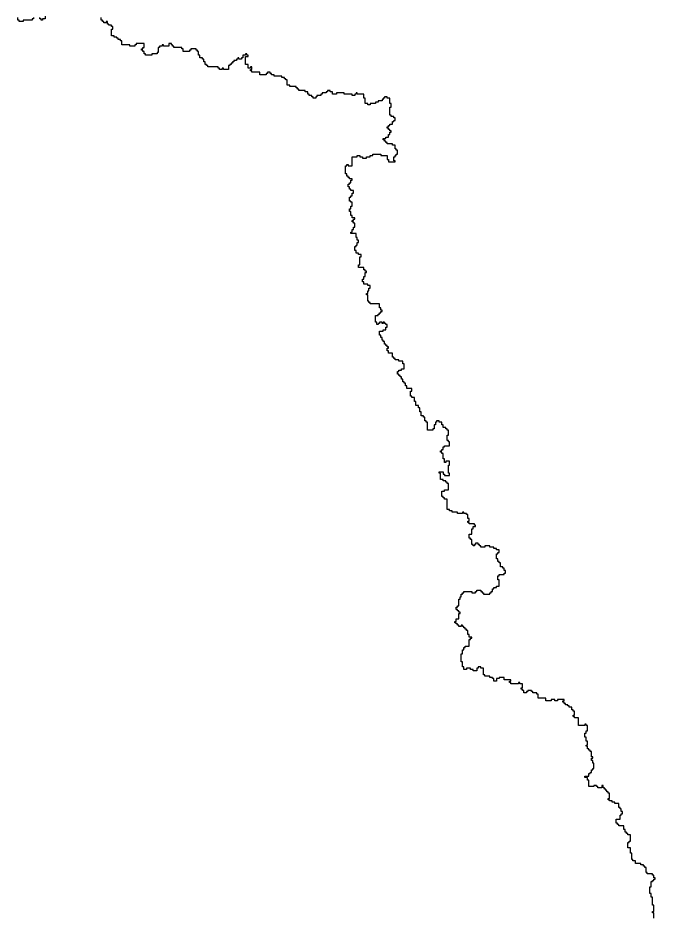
# Model space of a CAD drawing. Header units: inches. Extents: x -98695 to 376223, y 1122520 to 1501782.
# Drawn here: x 296546 to 311661, y 1167243 to 1188461 of the extents above; entities that cross this region are included whole.
import ezdxf

# ---------------------------------------------------------------- set-up
doc = ezdxf.new("R2010")
doc.units = ezdxf.units.IN
doc.header["$MEASUREMENT"] = 0
doc.layers.add('subs1', color=7, linetype='Continuous', true_color=0xc8dcf7)

msp = doc.modelspace()

# ---------------------------------------------------------------- linework, layer by layer
at = {"layer": 'subs1'}
for points in [[(296916, 1188470, 0), (296916, 1188439, 0), (296885, 1188439, 0), (296885, 1188409, 0), (296669, 1188409, 0), (296669, 1188378, 0), (296577, 1188378, 0), (296577, 1188409, 0), (296546, 1188409, 0), (296546, 1188470, 0)], [(297193, 1188501, 0), (297193, 1188439, 0), (297132, 1188439, 0), (297132, 1188409, 0), (297101, 1188409, 0), (297101, 1188439, 0), (297070, 1188439, 0), (297070, 1188470, 0)], [(311630, 1167124, 0), (311630, 1167248, 0), (311599, 1167248, 0), (311599, 1167278, 0), (311630, 1167278, 0), (311630, 1167433, 0), (311599, 1167433, 0), (311599, 1167618, 0), (311568, 1167618, 0), (311568, 1167710, 0), (311537, 1167710, 0), (311537, 1167865, 0), (311568, 1167865, 0), (311568, 1167988, 0), (311599, 1167988, 0), (311599, 1168019, 0), (311630, 1168019, 0), (311630, 1168050, 0), (311661, 1168050, 0), (311661, 1168080, 0), (311630, 1168080, 0), (311630, 1168142, 0), (311599, 1168142, 0), (311599, 1168173, 0), (311476, 1168173, 0), (311476, 1168204, 0), (311445, 1168204, 0), (311445, 1168327, 0), (311414, 1168327, 0), (311414, 1168358, 0), (311383, 1168358, 0), (311383, 1168389, 0), (311321, 1168389, 0), (311321, 1168420, 0), (311198, 1168420, 0), (311198, 1168481, 0), (311136, 1168481, 0), (311136, 1168512, 0), (311105, 1168512, 0), (311105, 1168667, 0), (311075, 1168667, 0), (311075, 1168790, 0), (311013, 1168790, 0), (311013, 1168913, 0), (311044, 1168913, 0), (311044, 1168944, 0), (311075, 1168944, 0), (311075, 1169098, 0), (311013, 1169098, 0), (311013, 1169129, 0), (310982, 1169129, 0), (310982, 1169160, 0), (310951, 1169160, 0), (310951, 1169222, 0), (310920, 1169222, 0), (310920, 1169314, 0), (310797, 1169314, 0), (310797, 1169345, 0), (310766, 1169345, 0), (310766, 1169376, 0), (310735, 1169376, 0), (310735, 1169469, 0), (310828, 1169469, 0), (310828, 1169561, 0), (310859, 1169561, 0), (310859, 1169592, 0), (310889, 1169592, 0), (310889, 1169654, 0), (310859, 1169654, 0), (310859, 1169715, 0), (310828, 1169715, 0), (310828, 1169746, 0), (310797, 1169746, 0), (310797, 1169839, 0), (310704, 1169839, 0), (310704, 1169870, 0), (310643, 1169870, 0), (310643, 1169900, 0), (310581, 1169900, 0), (310581, 1169931, 0), (310550, 1169931, 0), (310550, 1169962, 0), (310581, 1169962, 0), (310581, 1170085, 0), (310550, 1170085, 0), (310550, 1170116, 0), (310519, 1170116, 0), (310519, 1170147, 0), (310488, 1170147, 0), (310488, 1170178, 0), (310458, 1170178, 0), (310458, 1170209, 0), (310427, 1170209, 0), (310427, 1170271, 0), (310396, 1170271, 0), (310396, 1170209, 0), (310303, 1170209, 0), (310303, 1170240, 0), (310273, 1170240, 0), (310273, 1170271, 0), (310211, 1170271, 0), (310211, 1170240, 0), (310087, 1170240, 0), (310087, 1170394, 0), (310057, 1170394, 0), (310057, 1170456, 0), (309995, 1170456, 0), (309995, 1170486, 0), (310087, 1170486, 0), (310087, 1170548, 0), (310118, 1170548, 0), (310118, 1170579, 0), (310149, 1170579, 0), (310149, 1170641, 0), (310180, 1170641, 0), (310180, 1170672, 0), (310211, 1170672, 0), (310211, 1170795, 0), (310180, 1170795, 0), (310180, 1170857, 0), (310149, 1170857, 0), (310149, 1170918, 0), (310180, 1170918, 0), (310180, 1170949, 0), (310149, 1170949, 0), (310149, 1171073, 0), (310118, 1171073, 0), (310118, 1171103, 0), (310087, 1171103, 0), (310087, 1171134, 0), (310057, 1171134, 0), (310057, 1171196, 0), (310026, 1171196, 0), (310026, 1171227, 0), (310057, 1171227, 0), (310057, 1171319, 0), (310026, 1171319, 0), (310026, 1171412, 0), (309995, 1171412, 0), (309995, 1171504, 0), (310026, 1171504, 0), (310026, 1171566, 0), (310057, 1171566, 0), (310057, 1171690, 0), (310026, 1171690, 0), (310026, 1171720, 0), (309995, 1171720, 0), (309995, 1171690, 0), (309841, 1171690, 0), (309841, 1171875, 0), (309748, 1171875, 0), (309748, 1171905, 0), (309717, 1171905, 0), (309717, 1171936, 0), (309748, 1171936, 0), (309748, 1172029, 0), (309717, 1172029, 0), (309717, 1172060, 0), (309686, 1172060, 0), (309686, 1172121, 0), (309625, 1172121, 0), (309625, 1172152, 0), (309594, 1172152, 0), (309594, 1172183, 0), (309532, 1172183, 0), (309532, 1172214, 0), (309501, 1172214, 0), (309501, 1172245, 0), (309471, 1172245, 0), (309471, 1172276, 0), (309501, 1172276, 0), (309501, 1172306, 0), (309347, 1172306, 0), (309347, 1172276, 0), (309285, 1172276, 0), (309285, 1172306, 0), (309193, 1172306, 0), (309193, 1172276, 0), (309070, 1172276, 0), (309070, 1172337, 0), (308884, 1172337, 0), (308884, 1172430, 0), (308854, 1172430, 0), (308854, 1172461, 0), (308761, 1172461, 0), (308761, 1172492, 0), (308730, 1172492, 0), (308730, 1172522, 0), (308638, 1172522, 0), (308638, 1172492, 0), (308607, 1172492, 0), (308607, 1172461, 0), (308545, 1172461, 0), (308545, 1172522, 0), (308514, 1172522, 0), (308514, 1172553, 0), (308483, 1172553, 0), (308483, 1172584, 0), (308514, 1172584, 0), (308514, 1172677, 0), (308453, 1172677, 0), (308453, 1172707, 0), (308422, 1172707, 0), (308422, 1172677, 0), (308237, 1172677, 0), (308237, 1172707, 0), (308206, 1172707, 0), (308206, 1172738, 0), (308237, 1172738, 0), (308237, 1172769, 0), (308082, 1172769, 0), (308082, 1172831, 0), (307959, 1172831, 0), (307959, 1172800, 0), (307897, 1172800, 0), (307897, 1172738, 0), (307836, 1172738, 0), (307836, 1172800, 0), (307805, 1172800, 0), (307805, 1172831, 0), (307743, 1172831, 0), (307743, 1172862, 0), (307620, 1172862, 0), (307620, 1172893, 0), (307589, 1172893, 0), (307589, 1173047, 0), (307527, 1173047, 0), (307527, 1173078, 0), (307465, 1173078, 0), (307465, 1173047, 0), (307435, 1173047, 0), (307435, 1172985, 0), (307342, 1172985, 0), (307342, 1173016, 0), (307280, 1173016, 0), (307280, 1173047, 0), (307188, 1173047, 0), (307188, 1173016, 0), (307126, 1173016, 0), (307126, 1173078, 0), (307095, 1173078, 0), (307095, 1173201, 0), (307064, 1173201, 0), (307064, 1173386, 0), (307095, 1173386, 0), (307095, 1173479, 0), (307126, 1173479, 0), (307126, 1173540, 0), (307157, 1173540, 0), (307157, 1173571, 0), (307250, 1173571, 0), (307250, 1173725, 0), (307280, 1173725, 0), (307280, 1173756, 0), (307311, 1173756, 0), (307311, 1173787, 0), (307250, 1173787, 0), (307250, 1173849, 0), (307219, 1173849, 0), (307219, 1173941, 0), (307188, 1173941, 0), (307188, 1173972, 0), (307157, 1173972, 0), (307157, 1174003, 0), (307126, 1174003, 0), (307126, 1174034, 0), (307095, 1174034, 0), (307095, 1174065, 0), (307064, 1174065, 0), (307064, 1174034, 0), (307003, 1174034, 0), (307003, 1174065, 0), (306972, 1174065, 0), (306972, 1174096, 0), (306941, 1174096, 0), (306941, 1174126, 0), (306910, 1174126, 0), (306910, 1174157, 0), (306941, 1174157, 0), (306941, 1174219, 0), (307003, 1174219, 0), (307003, 1174342, 0), (307034, 1174342, 0), (307034, 1174373, 0), (307003, 1174373, 0), (307003, 1174404, 0), (306972, 1174404, 0), (306972, 1174435, 0), (306941, 1174435, 0), (306941, 1174497, 0), (306972, 1174497, 0), (306972, 1174527, 0), (307003, 1174527, 0), (307003, 1174682, 0), (307034, 1174682, 0), (307034, 1174743, 0), (307064, 1174743, 0), (307064, 1174805, 0), (307095, 1174805, 0), (307095, 1174836, 0), (307126, 1174836, 0), (307126, 1174867, 0), (307311, 1174867, 0), (307311, 1174836, 0), (307404, 1174836, 0), (307404, 1174867, 0), (307435, 1174867, 0), (307435, 1174898, 0), (307527, 1174898, 0), (307527, 1174867, 0), (307558, 1174867, 0), (307558, 1174836, 0), (307589, 1174836, 0), (307589, 1174805, 0), (307743, 1174805, 0), (307743, 1174836, 0), (307774, 1174836, 0), (307774, 1174867, 0), (307805, 1174867, 0), (307805, 1174928, 0), (307836, 1174928, 0), (307836, 1174959, 0), (307897, 1174959, 0), (307897, 1174990, 0), (307959, 1174990, 0), (307959, 1175144, 0), (307928, 1175144, 0), (307928, 1175237, 0), (307959, 1175237, 0), (307959, 1175268, 0), (308082, 1175268, 0), (308082, 1175299, 0), (308113, 1175299, 0), (308113, 1175360, 0), (308082, 1175360, 0), (308082, 1175422, 0), (308052, 1175422, 0), (308052, 1175453, 0), (307990, 1175453, 0), (307990, 1175545, 0), (307959, 1175545, 0), (307959, 1175576, 0), (307928, 1175576, 0), (307928, 1175638, 0), (307897, 1175638, 0), (307897, 1175761, 0), (307928, 1175761, 0), (307928, 1175792, 0), (307959, 1175792, 0), (307959, 1175854, 0), (307897, 1175854, 0), (307897, 1175885, 0), (307836, 1175885, 0), (307836, 1175916, 0), (307743, 1175916, 0), (307743, 1175946, 0), (307620, 1175946, 0), (307620, 1175916, 0), (307527, 1175916, 0), (307527, 1175946, 0), (307496, 1175946, 0), (307496, 1175977, 0), (307465, 1175977, 0), (307465, 1176008, 0), (307404, 1176008, 0), (307404, 1175977, 0), (307373, 1175977, 0), (307373, 1175946, 0), (307342, 1175946, 0), (307342, 1175977, 0), (307311, 1175977, 0), (307311, 1176101, 0), (307280, 1176101, 0), (307280, 1176131, 0), (307250, 1176131, 0), (307250, 1176224, 0), (307311, 1176224, 0), (307311, 1176347, 0), (307342, 1176347, 0), (307342, 1176409, 0), (307404, 1176409, 0), (307404, 1176440, 0), (307373, 1176440, 0), (307373, 1176471, 0), (307250, 1176471, 0), (307250, 1176502, 0), (307219, 1176502, 0), (307219, 1176532, 0), (307250, 1176532, 0), (307250, 1176594, 0), (307219, 1176594, 0), (307219, 1176687, 0), (307188, 1176687, 0), (307188, 1176718, 0), (307126, 1176718, 0), (307126, 1176748, 0), (307095, 1176748, 0), (307095, 1176718, 0), (306972, 1176718, 0), (306972, 1176748, 0), (306849, 1176748, 0), (306849, 1176779, 0), (306787, 1176779, 0), (306787, 1176810, 0), (306725, 1176810, 0), (306725, 1177057, 0), (306663, 1177057, 0), (306663, 1177088, 0), (306633, 1177088, 0), (306633, 1177119, 0), (306602, 1177119, 0), (306602, 1177242, 0), (306663, 1177242, 0), (306663, 1177273, 0), (306756, 1177273, 0), (306756, 1177427, 0), (306725, 1177427, 0), (306725, 1177458, 0), (306694, 1177458, 0), (306694, 1177489, 0), (306633, 1177489, 0), (306633, 1177520, 0), (306571, 1177520, 0), (306571, 1177674, 0), (306540, 1177674, 0), (306540, 1177705, 0), (306633, 1177705, 0), (306633, 1177643, 0), (306663, 1177643, 0), (306663, 1177612, 0), (306787, 1177612, 0), (306787, 1177674, 0), (306756, 1177674, 0), (306756, 1177859, 0), (306787, 1177859, 0), (306787, 1177951, 0), (306694, 1177951, 0), (306694, 1177921, 0), (306663, 1177921, 0), (306663, 1178013, 0), (306633, 1178013, 0), (306633, 1178137, 0), (306602, 1178137, 0), (306602, 1178167, 0), (306571, 1178167, 0), (306571, 1178198, 0), (306602, 1178198, 0), (306602, 1178229, 0), (306633, 1178229, 0), (306633, 1178291, 0), (306663, 1178291, 0), (306663, 1178322, 0), (306787, 1178322, 0), (306787, 1178414, 0), (306756, 1178414, 0), (306756, 1178445, 0), (306725, 1178445, 0), (306725, 1178568, 0), (306756, 1178568, 0), (306756, 1178692, 0), (306725, 1178692, 0), (306725, 1178723, 0), (306694, 1178723, 0), (306694, 1178753, 0), (306633, 1178753, 0), (306633, 1178815, 0), (306602, 1178815, 0), (306602, 1178877, 0), (306540, 1178877, 0), (306540, 1178908, 0), (306478, 1178908, 0), (306478, 1178877, 0), (306448, 1178877, 0), (306448, 1178815, 0), (306417, 1178815, 0), (306417, 1178723, 0), (306386, 1178723, 0), (306386, 1178692, 0), (306262, 1178692, 0), (306262, 1178877, 0), (306232, 1178877, 0), (306232, 1178908, 0), (306201, 1178908, 0), (306201, 1179000, 0), (306170, 1179000, 0), (306170, 1179031, 0), (306108, 1179031, 0), (306108, 1179124, 0), (306077, 1179124, 0), (306077, 1179216, 0), (306047, 1179216, 0), (306047, 1179278, 0), (305985, 1179278, 0), (305985, 1179370, 0), (305954, 1179370, 0), (305954, 1179463, 0), (305892, 1179463, 0), (305892, 1179494, 0), (305861, 1179494, 0), (305861, 1179617, 0), (305892, 1179617, 0), (305892, 1179679, 0), (305769, 1179679, 0), (305769, 1179741, 0), (305738, 1179741, 0), (305738, 1179802, 0), (305707, 1179802, 0), (305707, 1179833, 0), (305676, 1179833, 0), (305676, 1179895, 0), (305646, 1179895, 0), (305646, 1179956, 0), (305615, 1179956, 0), (305615, 1179987, 0), (305584, 1179987, 0), (305584, 1180018, 0), (305553, 1180018, 0), (305553, 1180080, 0), (305584, 1180080, 0), (305584, 1180111, 0), (305646, 1180111, 0), (305646, 1180142, 0), (305707, 1180142, 0), (305707, 1180265, 0), (305676, 1180265, 0), (305676, 1180327, 0), (305584, 1180327, 0), (305584, 1180357, 0), (305491, 1180357, 0), (305491, 1180388, 0), (305460, 1180388, 0), (305460, 1180419, 0), (305430, 1180419, 0), (305430, 1180512, 0), (305337, 1180512, 0), (305337, 1180573, 0), (305306, 1180573, 0), (305306, 1180635, 0), (305337, 1180635, 0), (305337, 1180666, 0), (305306, 1180666, 0), (305306, 1180697, 0), (305275, 1180697, 0), (305275, 1180728, 0), (305245, 1180728, 0), (305245, 1180789, 0), (305214, 1180789, 0), (305214, 1180820, 0), (305183, 1180820, 0), (305183, 1180882, 0), (305152, 1180882, 0), (305152, 1180944, 0), (305121, 1180944, 0), (305121, 1181036, 0), (305214, 1181036, 0), (305214, 1181067, 0), (305275, 1181067, 0), (305275, 1181129, 0), (305306, 1181129, 0), (305306, 1181190, 0), (305275, 1181190, 0), (305275, 1181221, 0), (305245, 1181221, 0), (305245, 1181252, 0), (305214, 1181252, 0), (305214, 1181221, 0), (305183, 1181221, 0), (305183, 1181252, 0), (305121, 1181252, 0), (305121, 1181221, 0), (305090, 1181221, 0), (305090, 1181190, 0), (305059, 1181190, 0), (305059, 1181252, 0), (305029, 1181252, 0), (305029, 1181406, 0), (305090, 1181406, 0), (305090, 1181437, 0), (305121, 1181437, 0), (305121, 1181468, 0), (305152, 1181468, 0), (305152, 1181499, 0), (305183, 1181499, 0), (305183, 1181530, 0), (305152, 1181530, 0), (305152, 1181591, 0), (305121, 1181591, 0), (305121, 1181684, 0), (304905, 1181684, 0), (304905, 1181715, 0), (304874, 1181715, 0), (304874, 1181746, 0), (304843, 1181746, 0), (304843, 1181900, 0), (304813, 1181900, 0), (304813, 1181931, 0), (304843, 1181931, 0), (304843, 1181992, 0), (304874, 1181992, 0), (304874, 1182054, 0), (304905, 1182054, 0), (304905, 1182116, 0), (304843, 1182116, 0), (304843, 1182147, 0), (304751, 1182147, 0), (304751, 1182208, 0), (304720, 1182208, 0), (304720, 1182270, 0), (304751, 1182270, 0), (304751, 1182332, 0), (304782, 1182332, 0), (304782, 1182424, 0), (304813, 1182424, 0), (304813, 1182455, 0), (304782, 1182455, 0), (304782, 1182486, 0), (304751, 1182486, 0), (304751, 1182548, 0), (304628, 1182548, 0), (304628, 1182609, 0), (304658, 1182609, 0), (304658, 1182794, 0), (304689, 1182794, 0), (304689, 1182856, 0), (304628, 1182856, 0), (304628, 1182887, 0), (304566, 1182887, 0), (304566, 1182949, 0), (304535, 1182949, 0), (304535, 1183041, 0), (304566, 1183041, 0), (304566, 1183072, 0), (304597, 1183072, 0), (304597, 1183134, 0), (304628, 1183134, 0), (304628, 1183195, 0), (304597, 1183195, 0), (304597, 1183257, 0), (304566, 1183257, 0), (304566, 1183350, 0), (304442, 1183350, 0), (304442, 1183380, 0), (304473, 1183380, 0), (304473, 1183442, 0), (304504, 1183442, 0), (304504, 1183504, 0), (304535, 1183504, 0), (304535, 1183596, 0), (304504, 1183596, 0), (304504, 1183627, 0), (304473, 1183627, 0), (304473, 1183658, 0), (304504, 1183658, 0), (304504, 1183689, 0), (304535, 1183689, 0), (304535, 1183720, 0), (304473, 1183720, 0), (304473, 1183781, 0), (304442, 1183781, 0), (304442, 1183874, 0), (304412, 1183874, 0), (304412, 1183936, 0), (304442, 1183936, 0), (304442, 1183997, 0), (304473, 1183997, 0), (304473, 1184090, 0), (304442, 1184090, 0), (304442, 1184121, 0), (304412, 1184121, 0), (304412, 1184213, 0), (304442, 1184213, 0), (304442, 1184244, 0), (304473, 1184244, 0), (304473, 1184306, 0), (304504, 1184306, 0), (304504, 1184368, 0), (304442, 1184368, 0), (304442, 1184398, 0), (304412, 1184398, 0), (304412, 1184460, 0), (304381, 1184460, 0), (304381, 1184522, 0), (304412, 1184522, 0), (304412, 1184553, 0), (304442, 1184553, 0), (304442, 1184614, 0), (304473, 1184614, 0), (304473, 1184645, 0), (304412, 1184645, 0), (304412, 1184676, 0), (304381, 1184676, 0), (304381, 1184707, 0), (304350, 1184707, 0), (304350, 1184769, 0), (304319, 1184769, 0), (304319, 1184954, 0), (304350, 1184954, 0), (304350, 1184985, 0), (304381, 1184985, 0), (304381, 1184954, 0), (304473, 1184954, 0), (304473, 1185170, 0), (304597, 1185170, 0), (304597, 1185200, 0), (304658, 1185200, 0), (304658, 1185170, 0), (304720, 1185170, 0), (304720, 1185139, 0), (304813, 1185139, 0), (304813, 1185170, 0), (304905, 1185170, 0), (304905, 1185200, 0), (304967, 1185200, 0), (304967, 1185231, 0), (305152, 1185231, 0), (305152, 1185200, 0), (305306, 1185200, 0), (305306, 1185108, 0), (305337, 1185108, 0), (305337, 1185046, 0), (305491, 1185046, 0), (305491, 1185077, 0), (305460, 1185077, 0), (305460, 1185170, 0), (305491, 1185170, 0), (305491, 1185200, 0), (305522, 1185200, 0), (305522, 1185231, 0), (305553, 1185231, 0), (305553, 1185324, 0), (305522, 1185324, 0), (305522, 1185355, 0), (305491, 1185355, 0), (305491, 1185447, 0), (305430, 1185447, 0), (305430, 1185478, 0), (305306, 1185478, 0), (305306, 1185509, 0), (305275, 1185509, 0), (305275, 1185540, 0), (305245, 1185540, 0), (305245, 1185571, 0), (305214, 1185571, 0), (305214, 1185601, 0), (305275, 1185601, 0), (305275, 1185632, 0), (305337, 1185632, 0), (305337, 1185694, 0), (305368, 1185694, 0), (305368, 1185756, 0), (305399, 1185756, 0), (305399, 1185787, 0), (305368, 1185787, 0), (305368, 1185817, 0), (305337, 1185817, 0), (305337, 1185848, 0), (305306, 1185848, 0), (305306, 1185879, 0), (305337, 1185879, 0), (305337, 1185910, 0), (305368, 1185910, 0), (305368, 1185941, 0), (305430, 1185941, 0), (305430, 1186002, 0), (305460, 1186002, 0), (305460, 1186033, 0), (305491, 1186033, 0), (305491, 1186095, 0), (305460, 1186095, 0), (305460, 1186126, 0), (305399, 1186126, 0), (305399, 1186157, 0), (305368, 1186157, 0), (305368, 1186342, 0), (305399, 1186342, 0), (305399, 1186434, 0), (305368, 1186434, 0), (305368, 1186558, 0), (305306, 1186558, 0), (305306, 1186589, 0), (305245, 1186589, 0), (305245, 1186558, 0), (305214, 1186558, 0), (305214, 1186527, 0), (305183, 1186527, 0), (305183, 1186496, 0), (305090, 1186496, 0), (305090, 1186465, 0), (305029, 1186465, 0), (305029, 1186434, 0), (304905, 1186434, 0), (304905, 1186403, 0), (304843, 1186403, 0), (304843, 1186434, 0), (304782, 1186434, 0), (304782, 1186558, 0), (304751, 1186558, 0), (304751, 1186650, 0), (304597, 1186650, 0), (304597, 1186681, 0), (304566, 1186681, 0), (304566, 1186650, 0), (304535, 1186650, 0), (304535, 1186619, 0), (304473, 1186619, 0), (304473, 1186650, 0), (304288, 1186650, 0), (304288, 1186681, 0), (304103, 1186681, 0), (304103, 1186650, 0), (304011, 1186650, 0), (304011, 1186712, 0), (303949, 1186712, 0), (303949, 1186743, 0), (303887, 1186743, 0), (303887, 1186712, 0), (303856, 1186712, 0), (303856, 1186681, 0), (303764, 1186681, 0), (303764, 1186650, 0), (303733, 1186650, 0), (303733, 1186619, 0), (303640, 1186619, 0), (303640, 1186589, 0), (303610, 1186589, 0), (303610, 1186558, 0), (303548, 1186558, 0), (303548, 1186589, 0), (303517, 1186589, 0), (303517, 1186619, 0), (303455, 1186619, 0), (303455, 1186650, 0), (303425, 1186650, 0), (303425, 1186712, 0), (303363, 1186712, 0), (303363, 1186743, 0), (303209, 1186743, 0), (303209, 1186774, 0), (303178, 1186774, 0), (303178, 1186804, 0), (303147, 1186804, 0), (303147, 1186835, 0), (302993, 1186835, 0), (302993, 1186866, 0), (302931, 1186866, 0), (302931, 1186990, 0), (302900, 1186990, 0), (302900, 1187020, 0), (302869, 1187020, 0), (302869, 1187051, 0), (302808, 1187051, 0), (302808, 1187082, 0), (302623, 1187082, 0), (302623, 1187113, 0), (302561, 1187113, 0), (302561, 1187144, 0), (302530, 1187144, 0), (302530, 1187175, 0), (302468, 1187175, 0), (302468, 1187144, 0), (302437, 1187144, 0), (302437, 1187113, 0), (302283, 1187113, 0), (302283, 1187175, 0), (302098, 1187175, 0), (302098, 1187205, 0), (302067, 1187205, 0), (302067, 1187236, 0), (302098, 1187236, 0), (302098, 1187298, 0), (302067, 1187298, 0), (302067, 1187267, 0), (302006, 1187267, 0), (302006, 1187360, 0), (301944, 1187360, 0), (301944, 1187545, 0), (302006, 1187545, 0), (302006, 1187576, 0), (301975, 1187576, 0), (301975, 1187606, 0), (301944, 1187606, 0), (301944, 1187576, 0), (301882, 1187576, 0), (301882, 1187514, 0), (301851, 1187514, 0), (301851, 1187483, 0), (301790, 1187483, 0), (301790, 1187514, 0), (301759, 1187514, 0), (301759, 1187483, 0), (301728, 1187483, 0), (301728, 1187452, 0), (301666, 1187452, 0), (301666, 1187421, 0), (301635, 1187421, 0), (301635, 1187391, 0), (301605, 1187391, 0), (301605, 1187360, 0), (301574, 1187360, 0), (301574, 1187329, 0), (301543, 1187329, 0), (301543, 1187236, 0), (301419, 1187236, 0), (301419, 1187267, 0), (301389, 1187267, 0), (301389, 1187236, 0), (301327, 1187236, 0), (301327, 1187267, 0), (301296, 1187267, 0), (301296, 1187298, 0), (301049, 1187298, 0), (301049, 1187329, 0), (301018, 1187329, 0), (301018, 1187360, 0), (300988, 1187360, 0), (300988, 1187421, 0), (300957, 1187421, 0), (300957, 1187483, 0), (300926, 1187483, 0), (300926, 1187514, 0), (300864, 1187514, 0), (300864, 1187576, 0), (300833, 1187576, 0), (300833, 1187668, 0), (300803, 1187668, 0), (300803, 1187699, 0), (300772, 1187699, 0), (300772, 1187730, 0), (300648, 1187730, 0), (300648, 1187699, 0), (300617, 1187699, 0), (300617, 1187668, 0), (300463, 1187668, 0), (300463, 1187730, 0), (300432, 1187730, 0), (300432, 1187761, 0), (300247, 1187761, 0), (300247, 1187792, 0), (300216, 1187792, 0), (300216, 1187822, 0), (300186, 1187822, 0), (300186, 1187853, 0), (300124, 1187853, 0), (300124, 1187792, 0), (300001, 1187792, 0), (300001, 1187822, 0), (299970, 1187822, 0), (299970, 1187792, 0), (299908, 1187792, 0), (299908, 1187761, 0), (299877, 1187761, 0), (299877, 1187637, 0), (299846, 1187637, 0), (299846, 1187606, 0), (299723, 1187606, 0), (299723, 1187576, 0), (299569, 1187576, 0), (299569, 1187606, 0), (299538, 1187606, 0), (299538, 1187668, 0), (299507, 1187668, 0), (299507, 1187699, 0), (299476, 1187699, 0), (299476, 1187730, 0), (299507, 1187730, 0), (299507, 1187761, 0), (299538, 1187761, 0), (299538, 1187853, 0), (299353, 1187853, 0), (299353, 1187822, 0), (299322, 1187822, 0), (299322, 1187792, 0), (299199, 1187792, 0), (299199, 1187822, 0), (299013, 1187822, 0), (299013, 1187915, 0), (298983, 1187915, 0), (298983, 1187946, 0), (298921, 1187946, 0), (298921, 1187977, 0), (298890, 1187977, 0), (298890, 1188007, 0), (298828, 1188007, 0), (298828, 1188038, 0), (298767, 1188038, 0), (298767, 1188193, 0), (298798, 1188193, 0), (298798, 1188254, 0), (298767, 1188254, 0), (298767, 1188285, 0), (298705, 1188285, 0), (298705, 1188316, 0), (298674, 1188316, 0), (298674, 1188378, 0), (298643, 1188378, 0), (298643, 1188347, 0), (298582, 1188347, 0), (298582, 1188378, 0), (298551, 1188378, 0), (298551, 1188409, 0), (298520, 1188409, 0), (298520, 1188470, 0)]]:
    msp.add_polyline3d(points, dxfattribs=at)

doc.saveas('drawing.dxf')
